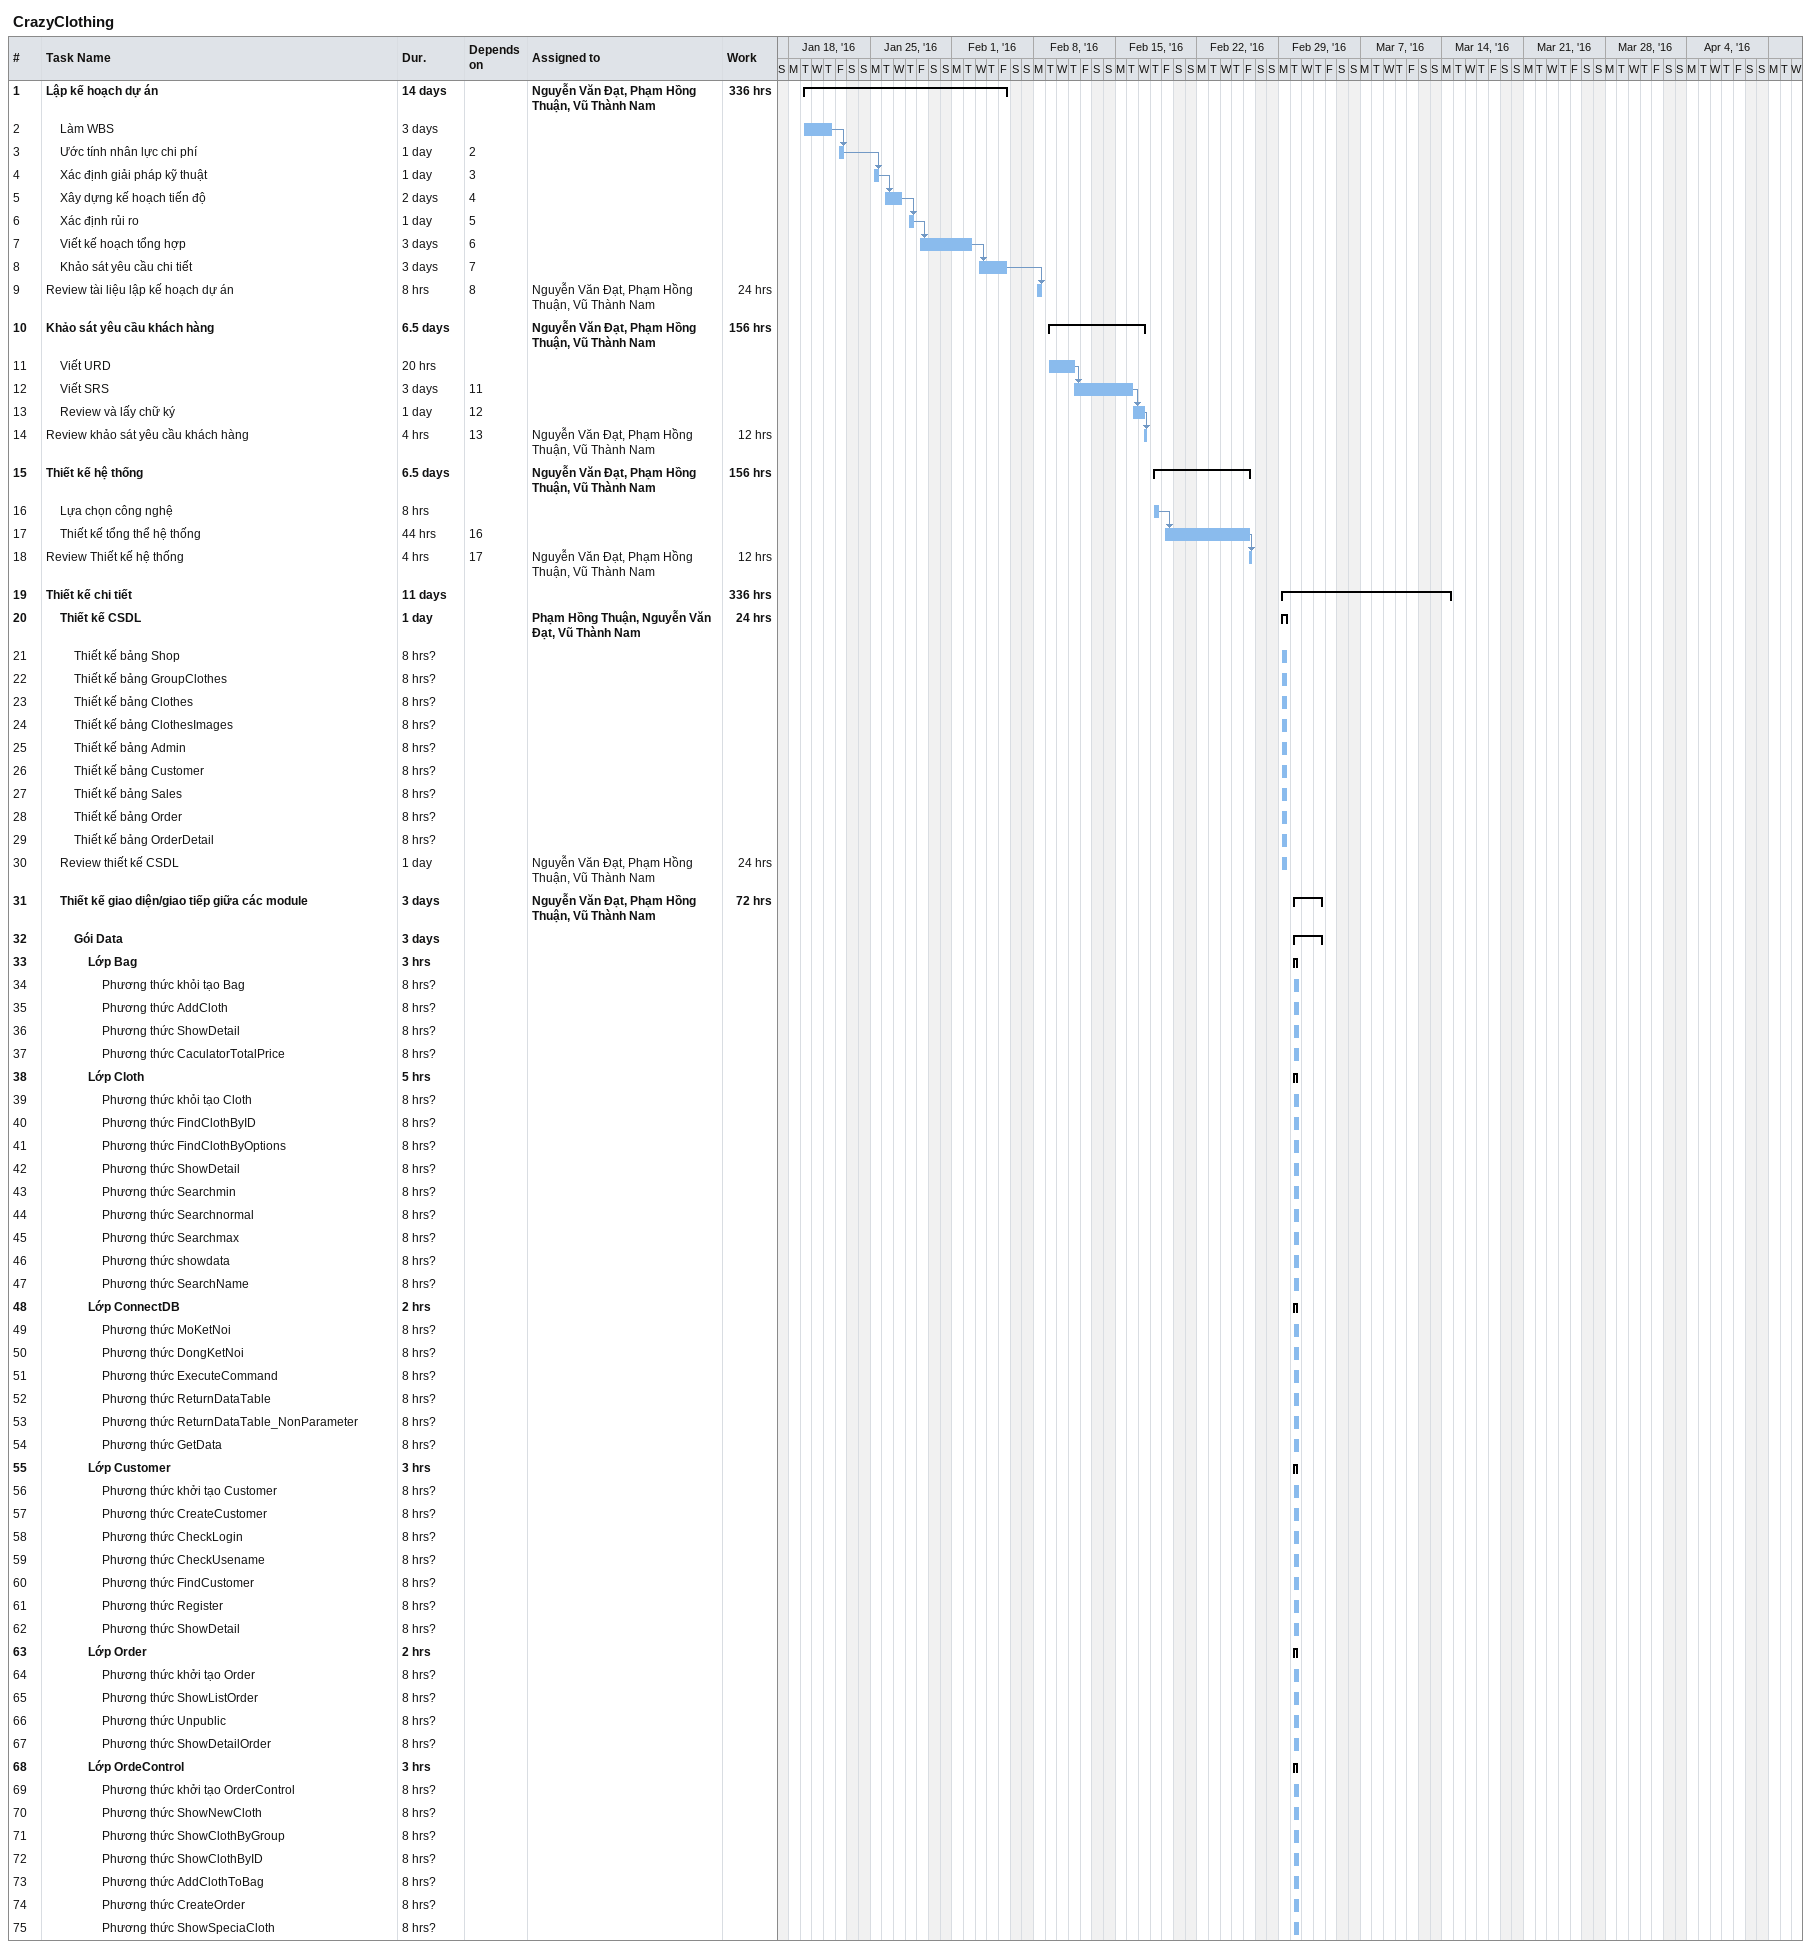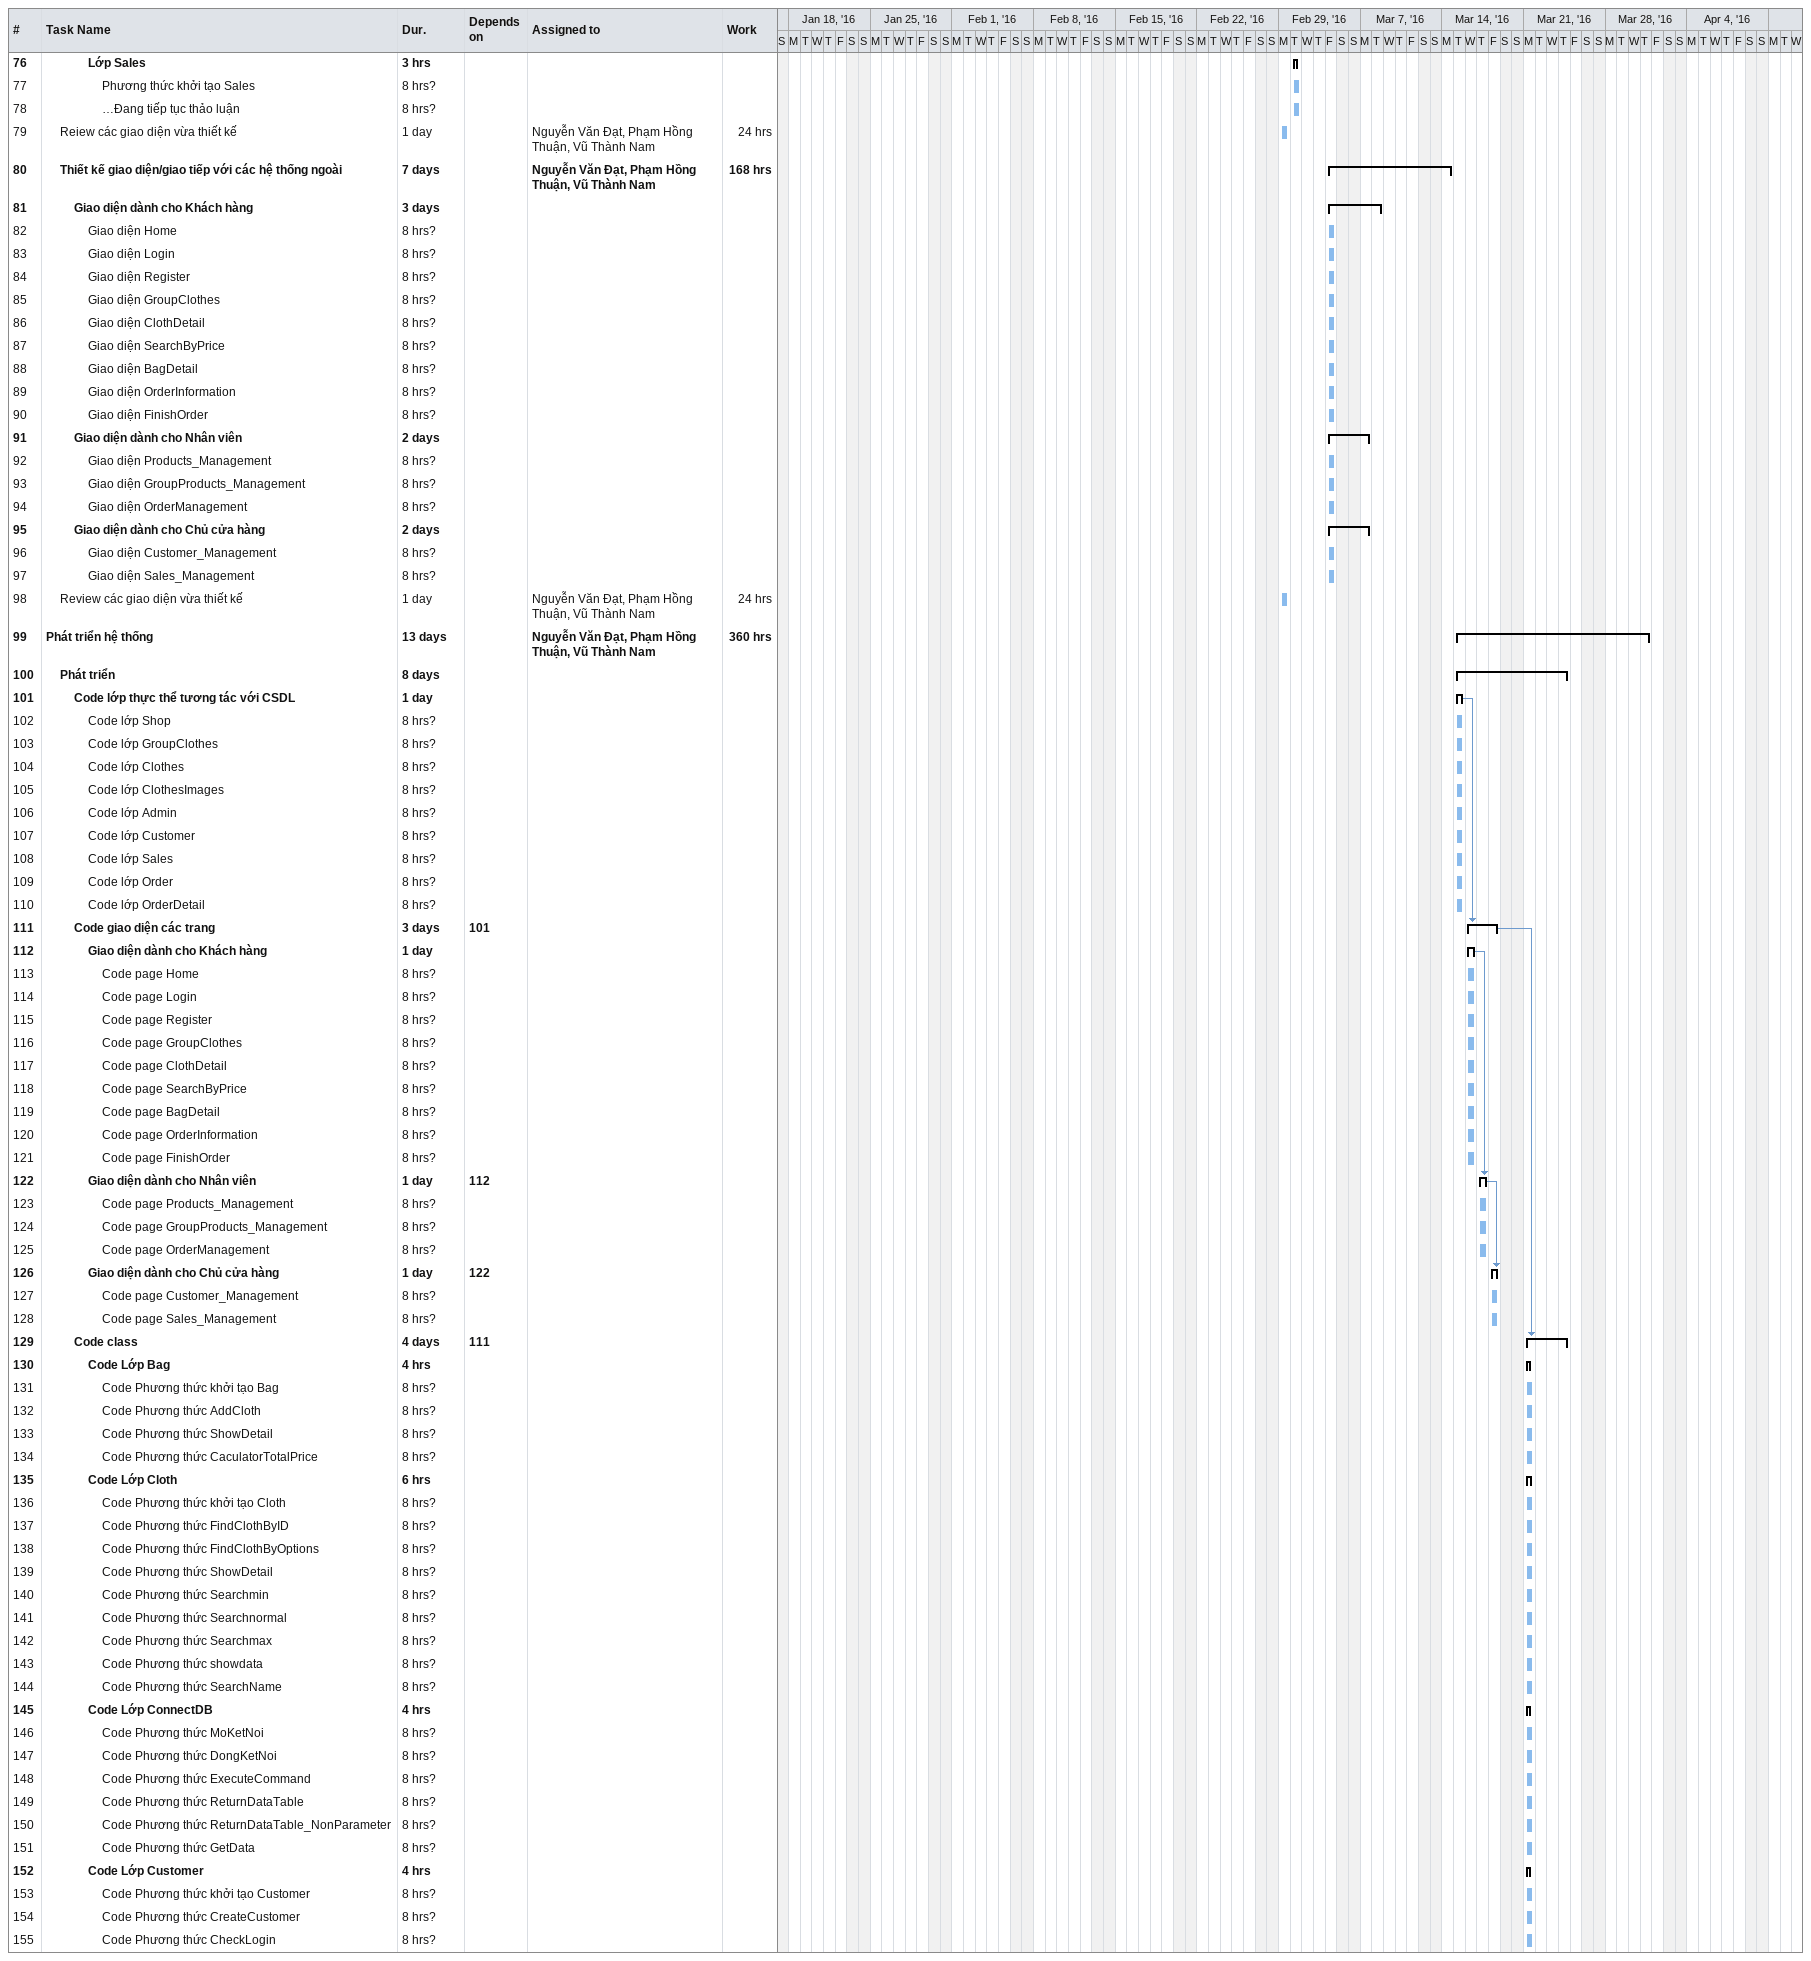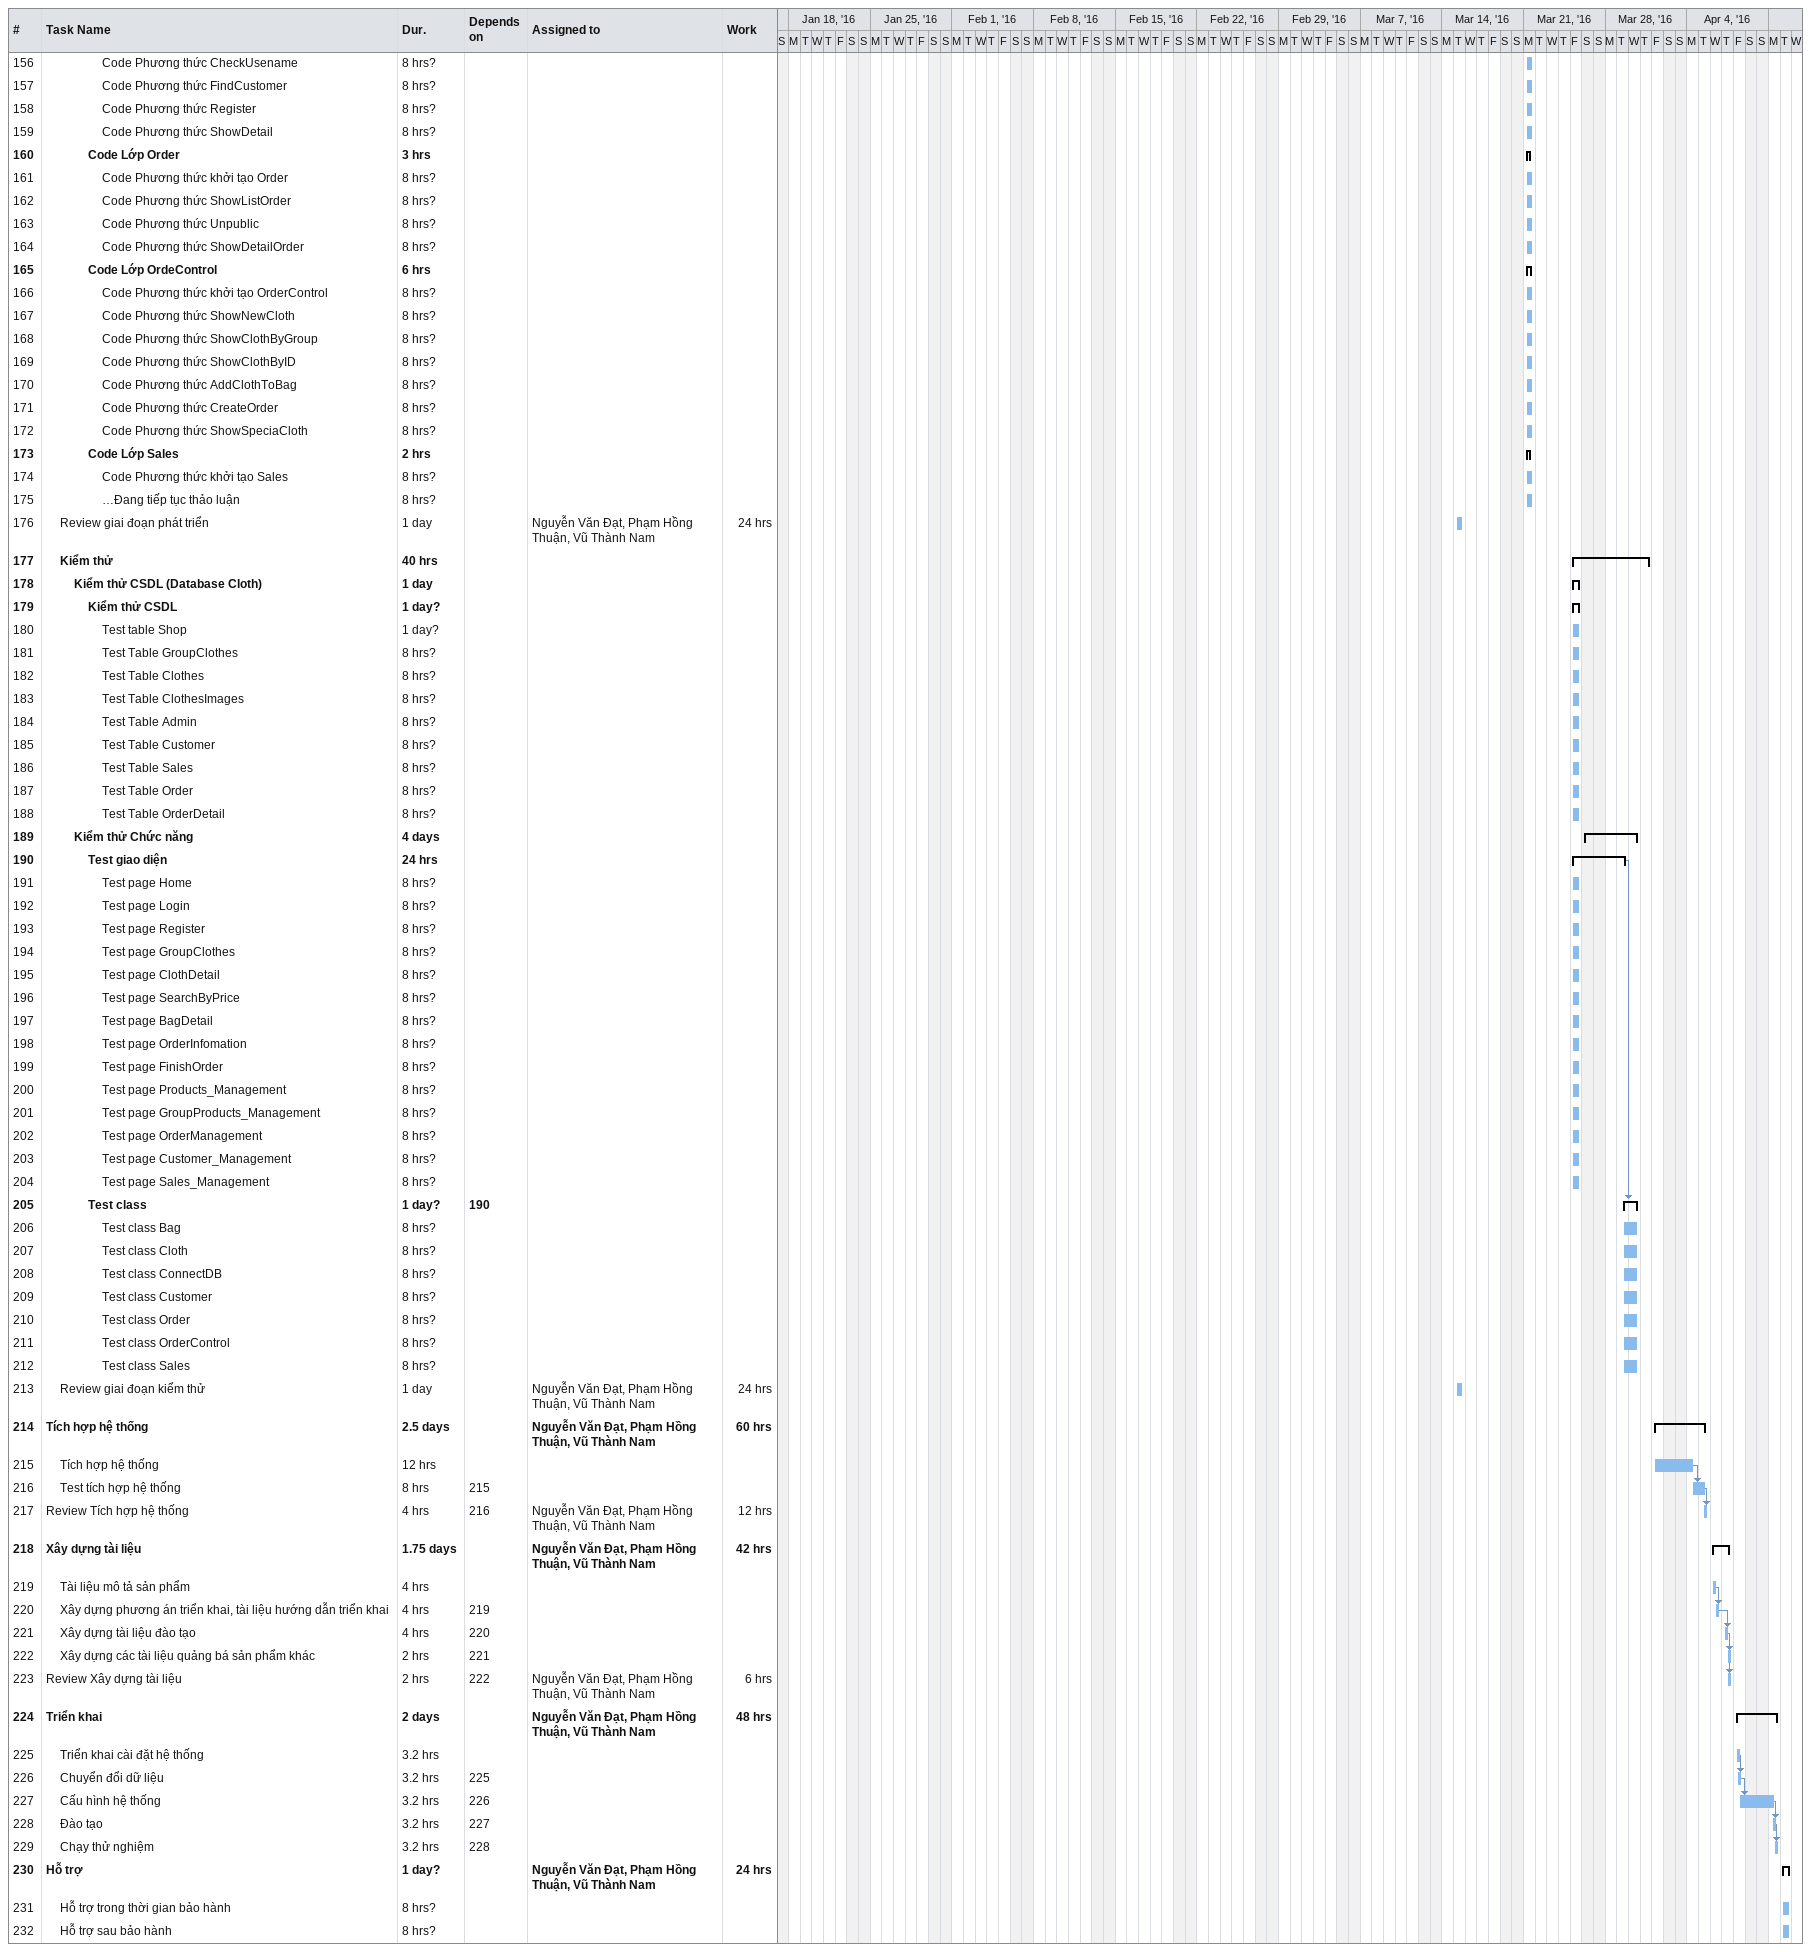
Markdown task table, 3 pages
CrazyClothing

| ID | Level | Task | Duration | Start | Finish | Predecessors | Resources | Work (h) |
|---|---|---|---|---|---|---|---|---|
| 1 | 1 | **Lập kế hoạch dự án** | 14d | 2016-01-19 | 2016-02-05 |  | Nguyễn Văn Đạt, Phạm Hồng Thuận, Vũ Thành Nam | 336 |
| 2 | 2 | Làm WBS | 3d | 2016-01-19 | 2016-01-21 |  |  |  |
| 3 | 2 | Ước tính nhân lực chi phí | 1d | 2016-01-22 | 2016-01-22 | 2 |  |  |
| 4 | 2 | Xác định giải pháp kỹ thuật | 1d | 2016-01-25 | 2016-01-25 | 3 |  |  |
| 5 | 2 | Xây dựng kế hoạch tiến độ | 2d | 2016-01-26 | 2016-01-27 | 4 |  |  |
| 6 | 2 | Xác định rủi ro | 1d | 2016-01-28 | 2016-01-28 | 5 |  |  |
| 7 | 2 | Viết kế hoạch tổng hợp | 3d | 2016-01-29 | 2016-02-02 | 6 |  |  |
| 8 | 2 | Khảo sát yêu cầu chi tiết | 3d | 2016-02-03 | 2016-02-05 | 7 |  |  |
| 9 | 1 | Review tài liệu lập kế hoạch dự án | 8h | 2016-02-08 | 2016-02-08 | 8 | Nguyễn Văn Đạt, Phạm Hồng Thuận, Vũ Thành Nam | 24 |
| 10 | 1 | **Khảo sát yêu cầu khách hàng** | 6.5d | 2016-02-09 | 2016-02-17 |  | Nguyễn Văn Đạt, Phạm Hồng Thuận, Vũ Thành Nam | 156 |
| 11 | 2 | Viết URD | 20h | 2016-02-09 | 2016-02-11 |  |  |  |
| 12 | 2 | Viết SRS | 3d | 2016-02-11 | 2016-02-16 | 11 |  |  |
| 13 | 2 | Review và lấy chữ ký | 1d | 2016-02-16 | 2016-02-17 | 12 |  |  |
| 14 | 1 | Review khảo sát yêu cầu khách hàng | 4h | 2016-02-17 | 2016-02-17 | 13 | Nguyễn Văn Đạt, Phạm Hồng Thuận, Vũ Thành Nam | 12 |
| 15 | 1 | **Thiết kế hệ thống** | 6.5d | 2016-02-18 | 2016-02-26 |  | Nguyễn Văn Đạt, Phạm Hồng Thuận, Vũ Thành Nam | 156 |
| 16 | 2 | Lựa chọn công nghệ | 8h | 2016-02-18 | 2016-02-18 |  |  |  |
| 17 | 2 | Thiết kế tổng thể hệ thống | 44h | 2016-02-19 | 2016-02-26 | 16 |  |  |
| 18 | 1 | Review Thiết kế hệ thống | 4h | 2016-02-26 | 2016-02-26 | 17 | Nguyễn Văn Đạt, Phạm Hồng Thuận, Vũ Thành Nam | 12 |
| 19 | 1 | **Thiết kế chi tiết** | 11d | 2016-02-29 | 2016-03-14 |  |  | 336 |
| 20 | 2 | **Thiết kế CSDL** | 1d | 2016-02-29 | 2016-02-29 |  | Phạm Hồng Thuận, Nguyễn Văn Đạt, Vũ Thành Nam | 24 |
| 21 | 3 | Thiết kế bảng Shop | 8h? | 2016-02-29 | 2016-02-29 |  |  |  |
| 22 | 3 | Thiết kế bảng GroupClothes | 8h? | 2016-02-29 | 2016-02-29 |  |  |  |
| 23 | 3 | Thiết kế bảng Clothes | 8h? | 2016-02-29 | 2016-02-29 |  |  |  |
| 24 | 3 | Thiết kế bảng ClothesImages | 8h? | 2016-02-29 | 2016-02-29 |  |  |  |
| 25 | 3 | Thiết kế bảng Admin | 8h? | 2016-02-29 | 2016-02-29 |  |  |  |
| 26 | 3 | Thiết kế bảng Customer | 8h? | 2016-02-29 | 2016-02-29 |  |  |  |
| 27 | 3 | Thiết kế bảng Sales | 8h? | 2016-02-29 | 2016-02-29 |  |  |  |
| 28 | 3 | Thiết kế bảng Order | 8h? | 2016-02-29 | 2016-02-29 |  |  |  |
| 29 | 3 | Thiết kế bảng OrderDetail | 8h? | 2016-02-29 | 2016-02-29 |  |  |  |
| 30 | 2 | Review thiết kế CSDL | 1d | 2016-02-29 | 2016-02-29 |  | Nguyễn Văn Đạt, Phạm Hồng Thuận, Vũ Thành Nam | 24 |
| 31 | 2 | **Thiết kế giao diện/giao tiếp giữa các module** | 3d | 2016-03-01 | 2016-03-03 |  | Nguyễn Văn Đạt, Phạm Hồng Thuận, Vũ Thành Nam | 72 |
| 32 | 3 | **Gói Data** | 3d | 2016-03-01 | 2016-03-03 |  |  |  |
| 33 | 4 | **Lớp Bag** | 3h | 2016-03-01 | 2016-03-01 |  |  |  |
| 34 | 5 | Phương thức khỏi tạo Bag | 8h? | 2016-03-01 | 2016-03-01 |  |  |  |
| 35 | 5 | Phương thức AddCloth | 8h? | 2016-03-01 | 2016-03-01 |  |  |  |
| 36 | 5 | Phương thức ShowDetail | 8h? | 2016-03-01 | 2016-03-01 |  |  |  |
| 37 | 5 | Phương thức CaculatorTotalPrice | 8h? | 2016-03-01 | 2016-03-01 |  |  |  |
| 38 | 4 | **Lớp Cloth** | 5h | 2016-03-01 | 2016-03-01 |  |  |  |
| 39 | 5 | Phương thức khỏi tạo Cloth | 8h? | 2016-03-01 | 2016-03-01 |  |  |  |
| 40 | 5 | Phương thức FindClothByID | 8h? | 2016-03-01 | 2016-03-01 |  |  |  |
| 41 | 5 | Phương thức FindClothByOptions | 8h? | 2016-03-01 | 2016-03-01 |  |  |  |
| 42 | 5 | Phương thức ShowDetail | 8h? | 2016-03-01 | 2016-03-01 |  |  |  |
| 43 | 5 | Phương thức Searchmin | 8h? | 2016-03-01 | 2016-03-01 |  |  |  |
| 44 | 5 | Phương thức Searchnormal | 8h? | 2016-03-01 | 2016-03-01 |  |  |  |
| 45 | 5 | Phương thức Searchmax | 8h? | 2016-03-01 | 2016-03-01 |  |  |  |
| 46 | 5 | Phương thức showdata | 8h? | 2016-03-01 | 2016-03-01 |  |  |  |
| 47 | 5 | Phương thức SearchName | 8h? | 2016-03-01 | 2016-03-01 |  |  |  |
| 48 | 4 | **Lớp ConnectDB** | 2h | 2016-03-01 | 2016-03-01 |  |  |  |
| 49 | 5 | Phương thức MoKetNoi | 8h? | 2016-03-01 | 2016-03-01 |  |  |  |
| 50 | 5 | Phương thức DongKetNoi | 8h? | 2016-03-01 | 2016-03-01 |  |  |  |
| 51 | 5 | Phương thức ExecuteCommand | 8h? | 2016-03-01 | 2016-03-01 |  |  |  |
| 52 | 5 | Phương thức ReturnDataTable | 8h? | 2016-03-01 | 2016-03-01 |  |  |  |
| 53 | 5 | Phương thức ReturnDataTable_NonParameter | 8h? | 2016-03-01 | 2016-03-01 |  |  |  |
| 54 | 5 | Phương thức GetData | 8h? | 2016-03-01 | 2016-03-01 |  |  |  |
| 55 | 4 | **Lớp Customer** | 3h | 2016-03-01 | 2016-03-01 |  |  |  |
| 56 | 5 | Phương thức khởi tạo Customer | 8h? | 2016-03-01 | 2016-03-01 |  |  |  |
| 57 | 5 | Phương thức CreateCustomer | 8h? | 2016-03-01 | 2016-03-01 |  |  |  |
| 58 | 5 | Phương thức CheckLogin | 8h? | 2016-03-01 | 2016-03-01 |  |  |  |
| 59 | 5 | Phương thức CheckUsename | 8h? | 2016-03-01 | 2016-03-01 |  |  |  |
| 60 | 5 | Phương thức FindCustomer | 8h? | 2016-03-01 | 2016-03-01 |  |  |  |
| 61 | 5 | Phương thức Register | 8h? | 2016-03-01 | 2016-03-01 |  |  |  |
| 62 | 5 | Phương thức ShowDetail | 8h? | 2016-03-01 | 2016-03-01 |  |  |  |
| 63 | 4 | **Lớp Order** | 2h | 2016-03-01 | 2016-03-01 |  |  |  |
| 64 | 5 | Phương thức khởi tạo Order | 8h? | 2016-03-01 | 2016-03-01 |  |  |  |
| 65 | 5 | Phương thức ShowListOrder | 8h? | 2016-03-01 | 2016-03-01 |  |  |  |
| 66 | 5 | Phương thức Unpublic | 8h? | 2016-03-01 | 2016-03-01 |  |  |  |
| 67 | 5 | Phương thức ShowDetailOrder | 8h? | 2016-03-01 | 2016-03-01 |  |  |  |
| 68 | 4 | **Lớp OrdeControl** | 3h | 2016-03-01 | 2016-03-01 |  |  |  |
| 69 | 5 | Phương thức khởi tạo OrderControl | 8h? | 2016-03-01 | 2016-03-01 |  |  |  |
| 70 | 5 | Phương thức ShowNewCloth | 8h? | 2016-03-01 | 2016-03-01 |  |  |  |
| 71 | 5 | Phương thức ShowClothByGroup | 8h? | 2016-03-01 | 2016-03-01 |  |  |  |
| 72 | 5 | Phương thức ShowClothByID | 8h? | 2016-03-01 | 2016-03-01 |  |  |  |
| 73 | 5 | Phương thức AddClothToBag | 8h? | 2016-03-01 | 2016-03-01 |  |  |  |
| 74 | 5 | Phương thức CreateOrder | 8h? | 2016-03-01 | 2016-03-01 |  |  |  |
| 75 | 5 | Phương thức ShowSpeciaCloth | 8h? | 2016-03-01 | 2016-03-01 |  |  |  |
| 76 | 4 | **Lớp Sales** | 3h | 2016-03-01 | 2016-03-01 |  |  |  |
| 77 | 5 | Phương thức khởi tạo Sales | 8h? | 2016-03-01 | 2016-03-01 |  |  |  |
| 78 | 5 | …Đang tiếp tục thảo luận | 8h? | 2016-03-01 | 2016-03-01 |  |  |  |
| 79 | 2 | Reiew các giao diện vừa thiết kế | 1d | 2016-02-29 | 2016-02-29 |  | Nguyễn Văn Đạt, Phạm Hồng Thuận, Vũ Thành Nam | 24 |
| 80 | 2 | **Thiết kế giao diện/giao tiếp với các hệ thống ngoài** | 7d | 2016-03-04 | 2016-03-14 |  | Nguyễn Văn Đạt, Phạm Hồng Thuận, Vũ Thành Nam | 168 |
| 81 | 3 | **Giao diện dành cho Khách hàng** | 3d | 2016-03-04 | 2016-03-08 |  |  |  |
| 82 | 4 | Giao diện Home | 8h? | 2016-03-04 | 2016-03-04 |  |  |  |
| 83 | 4 | Giao diện Login | 8h? | 2016-03-04 | 2016-03-04 |  |  |  |
| 84 | 4 | Giao diện Register | 8h? | 2016-03-04 | 2016-03-04 |  |  |  |
| 85 | 4 | Giao diện GroupClothes | 8h? | 2016-03-04 | 2016-03-04 |  |  |  |
| 86 | 4 | Giao diện ClothDetail | 8h? | 2016-03-04 | 2016-03-04 |  |  |  |
| 87 | 4 | Giao diện SearchByPrice | 8h? | 2016-03-04 | 2016-03-04 |  |  |  |
| 88 | 4 | Giao diện BagDetail | 8h? | 2016-03-04 | 2016-03-04 |  |  |  |
| 89 | 4 | Giao diện OrderInformation | 8h? | 2016-03-04 | 2016-03-04 |  |  |  |
| 90 | 4 | Giao diện FinishOrder | 8h? | 2016-03-04 | 2016-03-04 |  |  |  |
| 91 | 3 | **Giao diện dành cho Nhân viên** | 2d | 2016-03-04 | 2016-03-07 |  |  |  |
| 92 | 4 | Giao diện Products_Management | 8h? | 2016-03-04 | 2016-03-04 |  |  |  |
| 93 | 4 | Giao diện GroupProducts_Management | 8h? | 2016-03-04 | 2016-03-04 |  |  |  |
| 94 | 4 | Giao diện OrderManagement | 8h? | 2016-03-04 | 2016-03-04 |  |  |  |
| 95 | 3 | **Giao diện dành cho Chủ cửa hàng** | 2d | 2016-03-04 | 2016-03-07 |  |  |  |
| 96 | 4 | Giao diện Customer_Management | 8h? | 2016-03-04 | 2016-03-04 |  |  |  |
| 97 | 4 | Giao diện Sales_Management | 8h? | 2016-03-04 | 2016-03-04 |  |  |  |
| 98 | 2 | Review các giao diện vừa thiết kế | 1d | 2016-02-29 | 2016-02-29 |  | Nguyễn Văn Đạt, Phạm Hồng Thuận, Vũ Thành Nam | 24 |
| 99 | 1 | **Phát triển hệ thống** | 13d | 2016-03-15 | 2016-03-31 |  | Nguyễn Văn Đạt, Phạm Hồng Thuận, Vũ Thành Nam | 360 |
| 100 | 2 | **Phát triển** | 8d | 2016-03-15 | 2016-03-24 |  |  |  |
| 101 | 3 | **Code lớp thực thể tương tác với CSDL** | 1d | 2016-03-15 | 2016-03-15 |  |  |  |
| 102 | 4 | Code lớp Shop | 8h? | 2016-03-15 | 2016-03-15 |  |  |  |
| 103 | 4 | Code lớp GroupClothes | 8h? | 2016-03-15 | 2016-03-15 |  |  |  |
| 104 | 4 | Code lớp Clothes | 8h? | 2016-03-15 | 2016-03-15 |  |  |  |
| 105 | 4 | Code lớp ClothesImages | 8h? | 2016-03-15 | 2016-03-15 |  |  |  |
| 106 | 4 | Code lớp Admin | 8h? | 2016-03-15 | 2016-03-15 |  |  |  |
| 107 | 4 | Code lớp Customer | 8h? | 2016-03-15 | 2016-03-15 |  |  |  |
| 108 | 4 | Code lớp Sales | 8h? | 2016-03-15 | 2016-03-15 |  |  |  |
| 109 | 4 | Code lớp Order | 8h? | 2016-03-15 | 2016-03-15 |  |  |  |
| 110 | 4 | Code lớp OrderDetail | 8h? | 2016-03-15 | 2016-03-15 |  |  |  |
| 111 | 3 | **Code giao diện các trang** | 3d | 2016-03-16 | 2016-03-18 | 101 |  |  |
| 112 | 4 | **Giao diện dành cho Khách hàng** | 1d | 2016-03-16 | 2016-03-16 |  |  |  |
| 113 | 5 | Code page Home | 8h? | 2016-03-16 | 2016-03-16 |  |  |  |
| 114 | 5 | Code page Login | 8h? | 2016-03-16 | 2016-03-16 |  |  |  |
| 115 | 5 | Code page Register | 8h? | 2016-03-16 | 2016-03-16 |  |  |  |
| 116 | 5 | Code page GroupClothes | 8h? | 2016-03-16 | 2016-03-16 |  |  |  |
| 117 | 5 | Code page ClothDetail | 8h? | 2016-03-16 | 2016-03-16 |  |  |  |
| 118 | 5 | Code page SearchByPrice | 8h? | 2016-03-16 | 2016-03-16 |  |  |  |
| 119 | 5 | Code page BagDetail | 8h? | 2016-03-16 | 2016-03-16 |  |  |  |
| 120 | 5 | Code page OrderInformation | 8h? | 2016-03-16 | 2016-03-16 |  |  |  |
| 121 | 5 | Code page FinishOrder | 8h? | 2016-03-16 | 2016-03-16 |  |  |  |
| 122 | 4 | **Giao diện dành cho Nhân viên** | 1d | 2016-03-17 | 2016-03-17 | 112 |  |  |
| 123 | 5 | Code page Products_Management | 8h? | 2016-03-17 | 2016-03-17 |  |  |  |
| 124 | 5 | Code page GroupProducts_Management | 8h? | 2016-03-17 | 2016-03-17 |  |  |  |
| 125 | 5 | Code page OrderManagement | 8h? | 2016-03-17 | 2016-03-17 |  |  |  |
| 126 | 4 | **Giao diện dành cho Chủ cửa hàng** | 1d | 2016-03-18 | 2016-03-18 | 122 |  |  |
| 127 | 5 | Code page Customer_Management | 8h? | 2016-03-18 | 2016-03-18 |  |  |  |
| 128 | 5 | Code page Sales_Management | 8h? | 2016-03-18 | 2016-03-18 |  |  |  |
| 129 | 3 | **Code class** | 4d | 2016-03-21 | 2016-03-24 | 111 |  |  |
| 130 | 4 | **Code Lớp Bag** | 4h | 2016-03-21 | 2016-03-21 |  |  |  |
| 131 | 5 | Code Phương thức khởi tạo Bag | 8h? | 2016-03-21 | 2016-03-21 |  |  |  |
| 132 | 5 | Code Phương thức AddCloth | 8h? | 2016-03-21 | 2016-03-21 |  |  |  |
| 133 | 5 | Code Phương thức ShowDetail | 8h? | 2016-03-21 | 2016-03-21 |  |  |  |
| 134 | 5 | Code Phương thức CaculatorTotalPrice | 8h? | 2016-03-21 | 2016-03-21 |  |  |  |
| 135 | 4 | **Code Lớp Cloth** | 6h | 2016-03-21 | 2016-03-21 |  |  |  |
| 136 | 5 | Code Phương thức khởi tạo Cloth | 8h? | 2016-03-21 | 2016-03-21 |  |  |  |
| 137 | 5 | Code Phương thức FindClothByID | 8h? | 2016-03-21 | 2016-03-21 |  |  |  |
| 138 | 5 | Code Phương thức FindClothByOptions | 8h? | 2016-03-21 | 2016-03-21 |  |  |  |
| 139 | 5 | Code Phương thức ShowDetail | 8h? | 2016-03-21 | 2016-03-21 |  |  |  |
| 140 | 5 | Code Phương thức Searchmin | 8h? | 2016-03-21 | 2016-03-21 |  |  |  |
| 141 | 5 | Code Phương thức Searchnormal | 8h? | 2016-03-21 | 2016-03-21 |  |  |  |
| 142 | 5 | Code Phương thức Searchmax | 8h? | 2016-03-21 | 2016-03-21 |  |  |  |
| 143 | 5 | Code Phương thức showdata | 8h? | 2016-03-21 | 2016-03-21 |  |  |  |
| 144 | 5 | Code Phương thức SearchName | 8h? | 2016-03-21 | 2016-03-21 |  |  |  |
| 145 | 4 | **Code Lớp ConnectDB** | 4h | 2016-03-21 | 2016-03-21 |  |  |  |
| 146 | 5 | Code Phương thức MoKetNoi | 8h? | 2016-03-21 | 2016-03-21 |  |  |  |
| 147 | 5 | Code Phương thức DongKetNoi | 8h? | 2016-03-21 | 2016-03-21 |  |  |  |
| 148 | 5 | Code Phương thức ExecuteCommand | 8h? | 2016-03-21 | 2016-03-21 |  |  |  |
| 149 | 5 | Code Phương thức ReturnDataTable | 8h? | 2016-03-21 | 2016-03-21 |  |  |  |
| 150 | 5 | Code Phương thức ReturnDataTable_NonParameter | 8h? | 2016-03-21 | 2016-03-21 |  |  |  |
| 151 | 5 | Code Phương thức GetData | 8h? | 2016-03-21 | 2016-03-21 |  |  |  |
| 152 | 4 | **Code Lớp Customer** | 4h | 2016-03-21 | 2016-03-21 |  |  |  |
| 153 | 5 | Code Phương thức khởi tạo Customer | 8h? | 2016-03-21 | 2016-03-21 |  |  |  |
| 154 | 5 | Code Phương thức CreateCustomer | 8h? | 2016-03-21 | 2016-03-21 |  |  |  |
| 155 | 5 | Code Phương thức CheckLogin | 8h? | 2016-03-21 | 2016-03-21 |  |  |  |
| 156 | 5 | Code Phương thức CheckUsename | 8h? | 2016-03-21 | 2016-03-21 |  |  |  |
| 157 | 5 | Code Phương thức FindCustomer | 8h? | 2016-03-21 | 2016-03-21 |  |  |  |
| 158 | 5 | Code Phương thức Register | 8h? | 2016-03-21 | 2016-03-21 |  |  |  |
| 159 | 5 | Code Phương thức ShowDetail | 8h? | 2016-03-21 | 2016-03-21 |  |  |  |
| 160 | 4 | **Code Lớp Order** | 3h | 2016-03-21 | 2016-03-21 |  |  |  |
| 161 | 5 | Code Phương thức khởi tạo Order | 8h? | 2016-03-21 | 2016-03-21 |  |  |  |
| 162 | 5 | Code Phương thức ShowListOrder | 8h? | 2016-03-21 | 2016-03-21 |  |  |  |
| 163 | 5 | Code Phương thức Unpublic | 8h? | 2016-03-21 | 2016-03-21 |  |  |  |
| 164 | 5 | Code Phương thức ShowDetailOrder | 8h? | 2016-03-21 | 2016-03-21 |  |  |  |
| 165 | 4 | **Code Lớp OrdeControl** | 6h | 2016-03-21 | 2016-03-21 |  |  |  |
| 166 | 5 | Code Phương thức khởi tạo OrderControl | 8h? | 2016-03-21 | 2016-03-21 |  |  |  |
| 167 | 5 | Code Phương thức ShowNewCloth | 8h? | 2016-03-21 | 2016-03-21 |  |  |  |
| 168 | 5 | Code Phương thức ShowClothByGroup | 8h? | 2016-03-21 | 2016-03-21 |  |  |  |
| 169 | 5 | Code Phương thức ShowClothByID | 8h? | 2016-03-21 | 2016-03-21 |  |  |  |
| 170 | 5 | Code Phương thức AddClothToBag | 8h? | 2016-03-21 | 2016-03-21 |  |  |  |
| 171 | 5 | Code Phương thức CreateOrder | 8h? | 2016-03-21 | 2016-03-21 |  |  |  |
| 172 | 5 | Code Phương thức ShowSpeciaCloth | 8h? | 2016-03-21 | 2016-03-21 |  |  |  |
| 173 | 4 | **Code Lớp Sales** | 2h | 2016-03-21 | 2016-03-21 |  |  |  |
| 174 | 5 | Code Phương thức khởi tạo Sales | 8h? | 2016-03-21 | 2016-03-21 |  |  |  |
| 175 | 5 | …Đang tiếp tục thảo luận | 8h? | 2016-03-21 | 2016-03-21 |  |  |  |
| 176 | 2 | Review giai đoạn phát triển | 1d | 2016-03-15 | 2016-03-15 |  | Nguyễn Văn Đạt, Phạm Hồng Thuận, Vũ Thành Nam | 24 |
| 177 | 2 | **Kiểm thử** | 40h | 2016-03-25 | 2016-03-31 |  |  |  |
| 178 | 3 | **Kiểm thử CSDL (Database Cloth)** | 1d | 2016-03-25 | 2016-03-25 |  |  |  |
| 179 | 4 | **Kiểm thử CSDL** | 1d? | 2016-03-25 | 2016-03-25 |  |  |  |
| 180 | 5 | Test table Shop | 1d? | 2016-03-25 | 2016-03-25 |  |  |  |
| 181 | 5 | Test Table GroupClothes | 8h? | 2016-03-25 | 2016-03-25 |  |  |  |
| 182 | 5 | Test Table Clothes | 8h? | 2016-03-25 | 2016-03-25 |  |  |  |
| 183 | 5 | Test Table ClothesImages | 8h? | 2016-03-25 | 2016-03-25 |  |  |  |
| 184 | 5 | Test Table Admin | 8h? | 2016-03-25 | 2016-03-25 |  |  |  |
| 185 | 5 | Test Table Customer | 8h? | 2016-03-25 | 2016-03-25 |  |  |  |
| 186 | 5 | Test Table Sales | 8h? | 2016-03-25 | 2016-03-25 |  |  |  |
| 187 | 5 | Test Table Order | 8h? | 2016-03-25 | 2016-03-25 |  |  |  |
| 188 | 5 | Test Table OrderDetail | 8h? | 2016-03-25 | 2016-03-25 |  |  |  |
| 189 | 3 | **Kiểm thử Chức năng** | 4d | 2016-03-26 | 2016-03-30 |  |  |  |
| 190 | 4 | **Test giao diện** | 24h | 2016-03-25 | 2016-03-29 |  |  |  |
| 191 | 5 | Test page Home | 8h? | 2016-03-25 | 2016-03-25 |  |  |  |
| 192 | 5 | Test page Login | 8h? | 2016-03-25 | 2016-03-25 |  |  |  |
| 193 | 5 | Test page Register | 8h? | 2016-03-25 | 2016-03-25 |  |  |  |
| 194 | 5 | Test page GroupClothes | 8h? | 2016-03-25 | 2016-03-25 |  |  |  |
| 195 | 5 | Test page ClothDetail | 8h? | 2016-03-25 | 2016-03-25 |  |  |  |
| 196 | 5 | Test page SearchByPrice | 8h? | 2016-03-25 | 2016-03-25 |  |  |  |
| 197 | 5 | Test page BagDetail | 8h? | 2016-03-25 | 2016-03-25 |  |  |  |
| 198 | 5 | Test page OrderInfomation | 8h? | 2016-03-25 | 2016-03-25 |  |  |  |
| 199 | 5 | Test page FinishOrder | 8h? | 2016-03-25 | 2016-03-25 |  |  |  |
| 200 | 5 | Test page Products_Management | 8h? | 2016-03-25 | 2016-03-25 |  |  |  |
| 201 | 5 | Test page GroupProducts_Management | 8h? | 2016-03-25 | 2016-03-25 |  |  |  |
| 202 | 5 | Test page OrderManagement | 8h? | 2016-03-25 | 2016-03-25 |  |  |  |
| 203 | 5 | Test page Customer_Management | 8h? | 2016-03-25 | 2016-03-25 |  |  |  |
| 204 | 5 | Test page Sales_Management | 8h? | 2016-03-25 | 2016-03-25 |  |  |  |
| 205 | 4 | **Test class** | 1d? | 2016-03-29 | 2016-03-30 | 190 |  |  |
| 206 | 5 | Test class Bag | 8h? | 2016-03-29 | 2016-03-30 |  |  |  |
| 207 | 5 | Test class Cloth | 8h? | 2016-03-29 | 2016-03-30 |  |  |  |
| 208 | 5 | Test class ConnectDB | 8h? | 2016-03-29 | 2016-03-30 |  |  |  |
| 209 | 5 | Test class Customer | 8h? | 2016-03-29 | 2016-03-30 |  |  |  |
| 210 | 5 | Test class Order | 8h? | 2016-03-29 | 2016-03-30 |  |  |  |
| 211 | 5 | Test class OrderControl | 8h? | 2016-03-29 | 2016-03-30 |  |  |  |
| 212 | 5 | Test class Sales | 8h? | 2016-03-29 | 2016-03-30 |  |  |  |
| 213 | 2 | Review giai đoạn kiểm thử | 1d | 2016-03-15 | 2016-03-15 |  | Nguyễn Văn Đạt, Phạm Hồng Thuận, Vũ Thành Nam | 24 |
| 214 | 1 | **Tích hợp hệ thống** | 2.5d | 2016-04-01 | 2016-04-05 |  | Nguyễn Văn Đạt, Phạm Hồng Thuận, Vũ Thành Nam | 60 |
| 215 | 2 | Tích hợp hệ thống | 12h | 2016-04-01 | 2016-04-04 |  |  |  |
| 216 | 2 | Test tích hợp hệ thống | 8h | 2016-04-04 | 2016-04-05 | 215 |  |  |
| 217 | 1 | Review Tích hợp hệ thống | 4h | 2016-04-05 | 2016-04-05 | 216 | Nguyễn Văn Đạt, Phạm Hồng Thuận, Vũ Thành Nam | 12 |
| 218 | 1 | **Xây dựng tài liệu** | 1.75d | 2016-04-06 | 2016-04-07 |  | Nguyễn Văn Đạt, Phạm Hồng Thuận, Vũ Thành Nam | 42 |
| 219 | 2 | Tài liệu mô tả sản phẩm | 4h | 2016-04-06 | 2016-04-06 |  |  |  |
| 220 | 2 | Xây dựng phương án triển khai, tài liệu hướng dẫn triển khai | 4h | 2016-04-06 | 2016-04-06 | 219 |  |  |
| 221 | 2 | Xây dựng tài liệu đào tạo | 4h | 2016-04-07 | 2016-04-07 | 220 |  |  |
| 222 | 2 | Xây dựng các tài liệu quảng bá sản phẩm khác | 2h | 2016-04-07 | 2016-04-07 | 221 |  |  |
| 223 | 1 | Review Xây dựng tài liệu | 2h | 2016-04-07 | 2016-04-07 | 222 | Nguyễn Văn Đạt, Phạm Hồng Thuận, Vũ Thành Nam | 6 |
| 224 | 1 | **Triển khai** | 2d | 2016-04-08 | 2016-04-11 |  | Nguyễn Văn Đạt, Phạm Hồng Thuận, Vũ Thành Nam | 48 |
| 225 | 2 | Triển khai cài đặt hệ thống | 3.2h | 2016-04-08 | 2016-04-08 |  |  |  |
| 226 | 2 | Chuyển đổi dữ liệu | 3.2h | 2016-04-08 | 2016-04-08 | 225 |  |  |
| 227 | 2 | Cấu hình hệ thống | 3.2h | 2016-04-08 | 2016-04-11 | 226 |  |  |
| 228 | 2 | Đào tạo | 3.2h | 2016-04-11 | 2016-04-11 | 227 |  |  |
| 229 | 2 | Chạy thử nghiệm | 3.2h | 2016-04-11 | 2016-04-11 | 228 |  |  |
| 230 | 1 | **Hỗ trợ** | 1d? | 2016-04-12 | 2016-04-12 |  | Nguyễn Văn Đạt, Phạm Hồng Thuận, Vũ Thành Nam | 24 |
| 231 | 2 | Hỗ trợ trong thời gian bảo hành | 8h? | 2016-04-12 | 2016-04-12 |  |  |  |
| 232 | 2 | Hỗ trợ sau bảo hành | 8h? | 2016-04-12 | 2016-04-12 |  |  |  |
